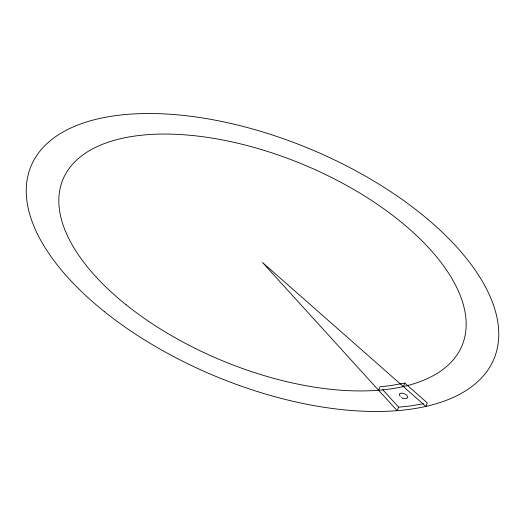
<?xml version="1.0" encoding="UTF-8"?>
<svg xmlns="http://www.w3.org/2000/svg" width="525" height="525" viewBox="0 0 525 525"><rect width="100%" height="100%" fill="white"/><g stroke="black" fill="none" stroke-linecap="round" stroke-linejoin="round"><path stroke-width="0.79" d="M378.597 390.233L380.041 386.754L390.324 385.658L404.795 383.079L427.33 402.931L425.88 406.409L262.5 262.5L397.169 410.668L398.619 407.19L410.543 405.923L423.439 403.745M403.344 386.558L404.795 383.079M403.088 398.527L402.419 398.291M382.777 389.76L398.619 407.19M400.286 396.296A4.456 2.185 22.6 0 1 401.651 393.173A4.456 2.185 22.6 0 1 407.603 396.48A4.456 2.185 22.6 0 1 403.666 398.173M402.052 397.537A4.456 2.185 22.6 0 1 401.553 397.254M104.258 311.509A250.733 123.086 22.6 0 0 493.559 359.842A250.733 123.086 22.6 0 0 189.683 116.15A250.733 123.086 22.6 0 0 104.258 311.509M126.085 304.749A216.149 106.109 22.6 0 0 461.685 346.415A216.149 106.109 22.6 0 0 199.73 136.336A216.149 106.109 22.6 0 0 126.085 304.749"/></g></svg>
